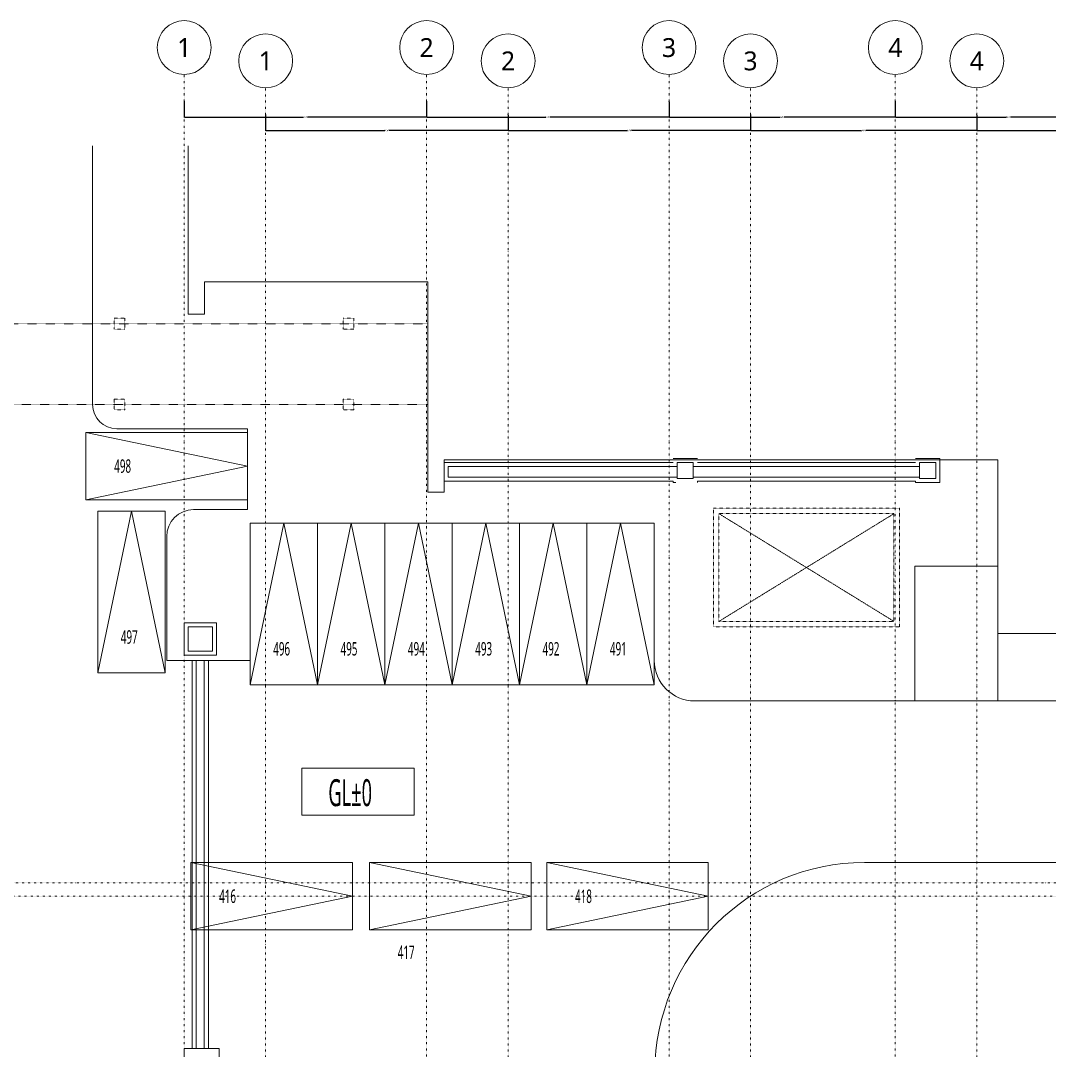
# Model space of a CAD drawing. Extents: x -168053 to 290600, y -560063 to 131745.
# Drawn here: x -9098 to 29096, y 93522 to 131745 of the extents above; entities that cross this region are included whole.
import ezdxf
from ezdxf.enums import TextEntityAlignment as Align

# ---------------------------------------------------------------- set-up
doc = ezdxf.new("R2010")
doc.units = 0
doc.header["$LTSCALE"] = 250
for name, pattern in [('H12PL1$0$DOTK1', [0.01, 0.005, -0.005]), ('H12PL1$0$DOTK2', [0.0166, 0.0083, -0.0083]), ('H12PL1$0$JJP_三點線', [0.9, 0.3, -0.15, 0, -0.15, 0, -0.15, 0, -0.15]), ('H12PL25$0$JJP_三點線', [0.9, 0.3, -0.15, 0, -0.15, 0, -0.15, 0, -0.15])]:
    doc.linetypes.add(name, pattern=pattern)
for name, color, linetype in [('H12PL1$0$A-DIM', 252, 'Continuous'), ('H12PL1$0$L10_14_LEVEL', 252, 'Continuous'), ('H12PL1$0$L10_14_PIPE-W', 252, 'Continuous'), ('H12PL1$0$L10_14_PKG', 252, 'Continuous'), ('H12PL1$0$L10_14_PKG-NN', 252, 'Continuous'), ('H12PL1$0$L10_14_SITE', 252, 'Continuous'), ('H12PL1$0$L10_14_STANTION', 252, 'Continuous'), ('H12PL1$0$L10_14_SUGATA2', 252, 'Continuous'), ('H12PL1$0$L10_14_SUGATAD', 252, 'Continuous'), ('H12PL1$0$L10_14_陰井', 252, 'Continuous'), ('H12PL1$0$L10_14_雨水排水経路図最新$0$桝', 252, 'Continuous'), ('H12PL1$0$S-GRID', 252, 'Continuous'), ('H12PL25$0$A-DIM', 252, 'Continuous'), ('H12PL25$0$S-GRID', 252, 'Continuous')]:
    doc.layers.add(name, color=color, linetype=linetype)
doc.styles.add('H12PL1$0$dim-txt', font='isocp.shx', dxfattribs={"width": 0.7, "bigfont": 'chineset.shx'})
doc.styles.add('H12PL1$0$Standard', font='', dxfattribs={"width": 0.8})
doc.styles.add('H12PL25$0$dim-txt', font='isocp.shx', dxfattribs={"width": 0.7, "bigfont": 'chineset.shx'})
doc.styles.add('H12PL25$0$Standard', font='', dxfattribs={"width": 0.8})
doc.styles.get('H12PL1$0$Standard').set_extended_font_data('Microsoft JhengHei')
doc.styles.get('H12PL25$0$Standard').set_extended_font_data('Microsoft JhengHei')
doc.dimstyles.new('H12PL1$0$ARCH-dim-200MM', dxfattribs={"dimscale": 200, "dimtxt": 0.3, "dimasz": 0.1, "dimexe": 0.1, "dimexo": 0.1, "dimgap": 0.05, "dimtad": 1, "dimdec": 0, "dimlfac": 10, "dimrnd": 0.5, "dimdsep": 46, "dimtxsty": 'H12PL1$0$dim-txt', "dimblk": 'H12PL1$0$_Dot', "dimcen": 2, "dimclrd": 256, "dimclre": 256, "dimclrt": 256, "dimadec": 0, "dimazin": 0, "dimtfac": 1, "dimtix": 1, "dimtmove": 2, "dimatfit": 3, "dimldrblk": 'H12PL1$0$_OBLIQUE', "dimfxl": 1, "dimtvp": 1, "dimtolj": 1, "dimarcsym": 0})
doc.dimstyles.new('H12PL25$0$ARCH-dim-200MM', dxfattribs={"dimscale": 200, "dimtxt": 0.3, "dimasz": 0.1, "dimexe": 0.1, "dimexo": 0.1, "dimgap": 0.05, "dimtad": 1, "dimdec": 0, "dimlfac": 10, "dimrnd": 0.5, "dimdsep": 46, "dimtxsty": 'H12PL25$0$dim-txt', "dimblk": 'H12PL25$0$_Dot', "dimcen": 2, "dimclrd": 256, "dimclre": 256, "dimclrt": 256, "dimadec": 0, "dimazin": 0, "dimtfac": 1, "dimtix": 1, "dimtmove": 2, "dimatfit": 3, "dimldrblk": 'H12PL25$0$_OBLIQUE', "dimfxl": 1, "dimtvp": 1, "dimtolj": 1, "dimarcsym": 0})

# ---------------------------------------------------------------- blocks, each defined once
blk = doc.blocks.new('*D113')
at = {"layer": 'DEFPOINTS', "color": 0, "linetype": 'Continuous', "transparency": 16777216}
for p in [(0, 128250), (9000, 128250), (9000, 127670)]:
    blk.add_point(p, dxfattribs=at)
at = {"layer": 'H12PL25$0$A-DIM', "linetype": 'Continuous', "lineweight": -2, "transparency": 16777216}
for p, q in [((0, 128230), (0, 127650)), ((9000, 128230), (9000, 127650)), ((20, 127670), (4422, 127670)), ((8980, 127670), (4578, 127670))]:
    blk.add_line(p, q, dxfattribs=at)
at = {"layer": 'H12PL25$0$A-DIM', "linetype": 'Continuous', "lineweight": 0, "transparency": 16777216, "insert": (4500, 127670), "char_height": 60, "attachment_point": 5, "style": 'H12PL25$0$dim-txt'}
blk.add_mtext('\\A1;90000', dxfattribs=at)
blk = doc.blocks.new('H12PL25$0$_Dot')
blk = doc.blocks.new('H12PL25$0$_OBLIQUE')
at = {"color": 0, "linetype": 'ByBlock', "lineweight": -2}
blk.add_line((-0.5, -0.5), (0.5, 0.5), dxfattribs=at)
blk = doc.blocks.new('*D114')
at = {"layer": 'DEFPOINTS', "color": 0, "linetype": 'Continuous', "transparency": 16777216}
for p in [(9000, 128250), (18000, 128250), (18000, 127670)]:
    blk.add_point(p, dxfattribs=at)
at = {"layer": 'H12PL25$0$A-DIM', "linetype": 'Continuous', "lineweight": -2, "transparency": 16777216}
for p, q in [((9000, 128230), (9000, 127650)), ((18000, 128230), (18000, 127650)), ((9020, 127670), (13422, 127670)), ((17980, 127670), (13578, 127670))]:
    blk.add_line(p, q, dxfattribs=at)
at = {"layer": 'H12PL25$0$A-DIM', "linetype": 'Continuous', "lineweight": 0, "transparency": 16777216, "insert": (13500, 127670), "char_height": 60, "attachment_point": 5, "style": 'H12PL25$0$dim-txt'}
blk.add_mtext('\\A1;90000', dxfattribs=at)
blk = doc.blocks.new('*D115')
at = {"layer": 'DEFPOINTS', "color": 0, "linetype": 'Continuous', "transparency": 16777216}
for p in [(18000, 128250), (26400, 128250), (26400, 127670)]:
    blk.add_point(p, dxfattribs=at)
at = {"layer": 'H12PL25$0$A-DIM', "linetype": 'Continuous', "lineweight": -2, "transparency": 16777216}
for p, q in [((18000, 128230), (18000, 127650)), ((26400, 128230), (26400, 127650)), ((18020, 127670), (22121, 127670)), ((26380, 127670), (22279, 127670))]:
    blk.add_line(p, q, dxfattribs=at)
at = {"layer": 'H12PL25$0$A-DIM', "linetype": 'Continuous', "lineweight": 0, "transparency": 16777216, "insert": (22200, 127670), "char_height": 60, "attachment_point": 5, "style": 'H12PL25$0$dim-txt'}
blk.add_mtext('\\A1;84000', dxfattribs=at)
blk = doc.blocks.new('*D116')
at = {"layer": 'DEFPOINTS', "color": 0, "linetype": 'Continuous', "transparency": 16777216}
for p in [(26400, 128250), (34800, 128250), (34800, 127670)]:
    blk.add_point(p, dxfattribs=at)
at = {"layer": 'H12PL25$0$A-DIM', "linetype": 'Continuous', "lineweight": -2, "transparency": 16777216}
for p, q in [((26400, 128230), (26400, 127650)), ((34800, 128230), (34800, 127650)), ((26420, 127670), (30521, 127670)), ((34780, 127670), (30679, 127670))]:
    blk.add_line(p, q, dxfattribs=at)
at = {"layer": 'H12PL25$0$A-DIM', "linetype": 'Continuous', "lineweight": 0, "transparency": 16777216, "insert": (30600, 127670), "char_height": 60, "attachment_point": 5, "style": 'H12PL25$0$dim-txt'}
blk.add_mtext('\\A1;84000', dxfattribs=at)
blk = doc.blocks.new('*D225')
at = {"layer": 'DEFPOINTS', "color": 0, "linetype": 'Continuous', "transparency": 16777216}
for p in [(0, 128250), (9000, 128250), (9000, 127670)]:
    blk.add_point(p, dxfattribs=at)
at = {"layer": 'H12PL1$0$A-DIM', "linetype": 'Continuous', "lineweight": -2, "transparency": 16777216}
for p, q in [((0, 128230), (0, 127650)), ((9000, 128230), (9000, 127650)), ((20, 127670), (4422, 127670)), ((8980, 127670), (4578, 127670))]:
    blk.add_line(p, q, dxfattribs=at)
at = {"layer": 'H12PL1$0$A-DIM', "linetype": 'Continuous', "lineweight": 0, "transparency": 16777216, "insert": (4500, 127670), "char_height": 60, "attachment_point": 5, "style": 'H12PL1$0$dim-txt'}
blk.add_mtext('\\A1;90000', dxfattribs=at)
blk = doc.blocks.new('H12PL1$0$_Dot')
blk = doc.blocks.new('H12PL1$0$_OBLIQUE')
at = {"color": 0, "linetype": 'ByBlock', "lineweight": -2}
blk.add_line((-0.5, -0.5), (0.5, 0.5), dxfattribs=at)
blk = doc.blocks.new('*D226')
at = {"layer": 'DEFPOINTS', "color": 0, "linetype": 'Continuous', "transparency": 16777216}
for p in [(9000, 128250), (18000, 128250), (18000, 127670)]:
    blk.add_point(p, dxfattribs=at)
at = {"layer": 'H12PL1$0$A-DIM', "linetype": 'Continuous', "lineweight": -2, "transparency": 16777216}
for p, q in [((9000, 128230), (9000, 127650)), ((18000, 128230), (18000, 127650)), ((9020, 127670), (13422, 127670)), ((17980, 127670), (13578, 127670))]:
    blk.add_line(p, q, dxfattribs=at)
at = {"layer": 'H12PL1$0$A-DIM', "linetype": 'Continuous', "lineweight": 0, "transparency": 16777216, "insert": (13500, 127670), "char_height": 60, "attachment_point": 5, "style": 'H12PL1$0$dim-txt'}
blk.add_mtext('\\A1;90000', dxfattribs=at)
blk = doc.blocks.new('*D227')
at = {"layer": 'DEFPOINTS', "color": 0, "linetype": 'Continuous', "transparency": 16777216}
for p in [(18000, 128250), (26400, 128250), (26400, 127670)]:
    blk.add_point(p, dxfattribs=at)
at = {"layer": 'H12PL1$0$A-DIM', "linetype": 'Continuous', "lineweight": -2, "transparency": 16777216}
for p, q in [((18000, 128230), (18000, 127650)), ((26400, 128230), (26400, 127650)), ((18020, 127670), (22121, 127670)), ((26380, 127670), (22279, 127670))]:
    blk.add_line(p, q, dxfattribs=at)
at = {"layer": 'H12PL1$0$A-DIM', "linetype": 'Continuous', "lineweight": 0, "transparency": 16777216, "insert": (22200, 127670), "char_height": 60, "attachment_point": 5, "style": 'H12PL1$0$dim-txt'}
blk.add_mtext('\\A1;84000', dxfattribs=at)
blk = doc.blocks.new('*D228')
at = {"layer": 'DEFPOINTS', "color": 0, "linetype": 'Continuous', "transparency": 16777216}
for p in [(26400, 128250), (34800, 128250), (34800, 127670)]:
    blk.add_point(p, dxfattribs=at)
at = {"layer": 'H12PL1$0$A-DIM', "linetype": 'Continuous', "lineweight": -2, "transparency": 16777216}
for p, q in [((26400, 128230), (26400, 127650)), ((34800, 128230), (34800, 127650)), ((26420, 127670), (30521, 127670)), ((34780, 127670), (30679, 127670))]:
    blk.add_line(p, q, dxfattribs=at)
at = {"layer": 'H12PL1$0$A-DIM', "linetype": 'Continuous', "lineweight": 0, "transparency": 16777216, "insert": (30600, 127670), "char_height": 60, "attachment_point": 5, "style": 'H12PL1$0$dim-txt'}
blk.add_mtext('\\A1;84000', dxfattribs=at)
blk = doc.blocks.new('H12PL25')
at = {"layer": 'H12PL25$0$S-GRID', "linetype": 'H12PL25$0$JJP_三點線', "lineweight": 0}
for p, q in [((0, 128250), (0, 129250)), ((9000, 128250), (9000, 129250)), ((18000, 128250), (18000, 129250)), ((26400, 128250), (26400, 129250)), ((0, 128250), (0, -28000)), ((9000, 128250), (9000, -28000)), ((18000, 128250), (18000, -28000)), ((26400, 128250), (26400, -28000)), ((-29000, 99250), (289600, 99250))]:
    blk.add_line(p, q, dxfattribs=at)
at = {"layer": 'H12PL25$0$S-GRID', "lineweight": 0}
for centre in [(0, 130250), (9000, 130250), (18000, 130250), (26400, 130250)]:
    blk.add_circle(centre, 1000, dxfattribs=at)
at = {"layer": 'H12PL25$0$S-GRID', "linetype": 'H12PL25$0$JJP_三點線', "lineweight": 0}
for p in [(0, 128250), (0, 128250), (9000, 128250), (9000, 128250), (18000, 128250), (18000, 128250), (26400, 128250), (26400, 128250)]:
    blk.add_point(p, dxfattribs=at)
at = {"layer": 'H12PL25$0$S-GRID', "style": 'H12PL25$0$Standard'}
for s, p in [('1', (0, 130602.36)), ('2', (9000, 130600)), ('3', (18000, 130600)), ('4', (26400, 130600))]:
    blk.add_text(s, height=700, dxfattribs=at).set_placement(p, align=Align.TOP_CENTER)
at = {"layer": 'H12PL25$0$A-DIM', "linetype": 'Continuous', "lineweight": 0}
for base, p1, p2, picture, middle in [((9000, 127670), (0, 128250), (9000, 128250), '*D113', (4500, 127670)), ((18000, 127670), (9000, 128250), (18000, 128250), '*D114', (13500, 127670)), ((26400, 127670), (18000, 128250), (26400, 128250), '*D115', (22200, 127670)), ((34800, 127670), (26400, 128250), (34800, 128250), '*D116', (30600, 127670))]:
    dim = blk.add_linear_dim(base=base, p1=p1, p2=p2, dimstyle='H12PL25$0$ARCH-dim-200MM', dxfattribs=at)
    dim.commit()
    dim.dimension.update_dxf_attribs({"geometry": picture, "text_midpoint": middle, "dimtype": 128})
blk = doc.blocks.new('H12PL1')
at = {"layer": 'H12PL1$0$L10_14_LEVEL', "lineweight": 0, "flags": 128}
blk.add_lwpolyline([(4369.13, 103497.83), (8531.31, 103497.83), (8531.31, 101762.06), (4369.13, 101762.06)], close=True, dxfattribs=at)
at = {"layer": 'H12PL1$0$L10_14_PIPE-W', "lineweight": 0}
for p, q in [((9650, 114850), (9650, 114150)), ((18150, 114850), (9650, 114850)), ((9800, 114700), (9800, 114300)), ((9800, 114700), (18300, 114700)), ((19050, 115000), (18150, 115000)), ((18900, 114850), (18300, 114850)), ((19050, 114850), (27150, 114850)), ((27900, 114850), (27300, 114850)), ((18300, 114300), (9800, 114300)), ((9650, 114150), (18150, 114150)), ((18150, 114150), (18150, 114100)), ((18150, 114100), (18250, 114100))]:
    blk.add_line(p, q, dxfattribs=at)
at = {"layer": 'H12PL1$0$L10_14_PIPE-W', "lineweight": 0, "flags": 128}
for points in [[(18300, 114850), (18300, 114250), (18900, 114250), (18900, 114850)], [(18900, 114700), (27300, 114700)], [(19050, 114100), (19050, 114150), (27150, 114150), (27150, 114100), (28050, 114100), (28050, 115000), (27150, 115000)], [(27300, 114850), (27300, 114250), (27900, 114250), (27900, 114850)], [(18900, 114300), (27300, 114300)]]:
    blk.add_lwpolyline(points, dxfattribs=at)
at = {"layer": 'H12PL1$0$L10_14_PKG', "lineweight": 0, "flags": 128}
for points in [[(-3650, 115966.87), (2350, 114716.87), (-3650, 113466.87)], [(-708.61, 107036.8), (-1958.61, 113036.8), (-3208.61, 107036.8)], [(4950, 106600), (3700, 112600), (2450, 106600)], [(7450, 106600), (6200, 112600), (4950, 106600)], [(9950, 106600), (8700, 112600), (7450, 106600)], [(12450, 106600), (11200, 112600), (9950, 106600)], [(14950, 106600), (13700, 112600), (12450, 106600)], [(17450, 106600), (16200, 112600), (14950, 106600)], [(245.48, 97498.09), (6245.48, 98748.09), (245.48, 99998.09)], [(6875.84, 97498.09), (12875.84, 98748.09), (6875.84, 99998.09)], [(13457.71, 97498.09), (19457.71, 98748.09), (13457.71, 99998.09)]]:
    blk.add_lwpolyline(points, dxfattribs=at)
for points in [[(-3650, 115966.87), (2350, 115966.87), (2350, 113466.87), (-3650, 113466.87)], [(-708.61, 107036.8), (-708.61, 113036.8), (-3208.61, 113036.8), (-3208.61, 107036.8)], [(4950, 106600), (4950, 112600), (2450, 112600), (2450, 106600)], [(7450, 106600), (7450, 112600), (4950, 112600), (4950, 106600)], [(9950, 106600), (9950, 112600), (7450, 112600), (7450, 106600)], [(12450, 106600), (12450, 112600), (9950, 112600), (9950, 106600)], [(14950, 106600), (14950, 112600), (12450, 112600), (12450, 106600)], [(17450, 106600), (17450, 112600), (14950, 112600), (14950, 106600)], [(245.48, 97498.09), (6245.48, 97498.09), (6245.48, 99998.09), (245.48, 99998.09)], [(6875.84, 97498.09), (12875.84, 97498.09), (12875.84, 99998.09), (6875.84, 99998.09)], [(13457.71, 97498.09), (19457.71, 97498.09), (19457.71, 99998.09), (13457.71, 99998.09)]]:
    blk.add_lwpolyline(points, close=True, dxfattribs=at)
at = {"layer": 'H12PL1$0$L10_14_SITE', "lineweight": 0}
for p, q in [((-3400, 126600), (-3400, 116999.99)), ((-3400, 126600), (-3400, 116999.99)), ((2350, 116100), (-2500, 116100)), ((2350, 116100), (2350, 113100)), ((2350, 113100), (350, 113100)), ((17450, 112600), (2450, 112600)), ((2450, 107500.37), (2450, 112600)), ((17450, 112600), (9450, 112600)), ((17450, 107500), (17450, 112600)), ((-650, 112100), (-650, 107500.37)), ((27130, 111000), (27130, 106000)), ((30200, 111000), (27130, 111000)), ((30200, 111000), (30200, 106000)), ((2450, 107500.37), (-650, 107500.37)), ((18950, 106000), (250600, 106000)), ((25250, 100000), (193700, 100000))]:
    blk.add_line(p, q, dxfattribs=at)
for centre, radius, start, end in [((-2500, 117000), 900, 180, 270), ((350, 112100), 1000, 90, 180), ((18950, 107500), 1500, 180, 270), ((25250, 92225), 7775, 90, 180)]:
    blk.add_arc(centre, radius, start, end, dxfattribs=at)
at = {"layer": 'H12PL1$0$L10_14_STANTION', "linetype": 'H12PL1$0$DOTK2', "lineweight": 0}
for p, q in [((9050, 120000), (-11900, 120000)), ((-11900, 117000), (9050, 117000))]:
    blk.add_line(p, q, dxfattribs=at)
at = {"layer": 'H12PL1$0$L10_14_STANTION', "linetype": 'H12PL1$0$DOTK1', "lineweight": 0, "flags": 128}
for points in [[(-2600, 120200), (-2200, 120200), (-2200, 119800), (-2600, 119800)], [(5900, 120200), (6300, 120200), (6300, 119800), (5900, 119800)], [(-2600, 117200), (-2200, 117200), (-2200, 116800), (-2600, 116800)], [(5900, 117200), (6300, 117200), (6300, 116800), (5900, 116800)]]:
    blk.add_lwpolyline(points, close=True, dxfattribs=at)
at = {"layer": 'H12PL1$0$L10_14_SUGATA2', "lineweight": 0, "flags": 128}
blk.add_lwpolyline([(84200, 114950), (34000, 114950), (34000, 108500), (30200, 108500), (30200, 114950), (9650, 114950), (9650, 113750), (9050, 113750), (9050, 121550), (750, 121550), (750, 120350), (150, 120350), (150, 126600)], dxfattribs=at)
at = {"layer": 'H12PL1$0$L10_14_SUGATAD', "linetype": 'H12PL1$0$DOTK1', "lineweight": 0}
for p, q in [((19850, 112950), (26350, 108950)), ((19850, 108950), (26350, 112950))]:
    blk.add_line(p, q, dxfattribs=at)
at = {"layer": 'H12PL1$0$L10_14_SUGATAD', "linetype": 'H12PL1$0$DOTK1', "lineweight": 0, "flags": 128}
for points in [[(19650, 113150), (26550, 113150), (26550, 108750), (19650, 108750)], [(19850, 112950), (26350, 112950), (26350, 108950), (19850, 108950)]]:
    blk.add_lwpolyline(points, close=True, dxfattribs=at)
at = {"layer": 'H12PL1$0$L10_14_陰井', "lineweight": 0}
for p, q in [((297.37, 107500.37), (297.37, 93102.05)), ((447.37, 107500.37), (447.37, 93102.05)), ((747.37, 107500.37), (747.37, 93102.05)), ((897.37, 107500.37), (897.37, 93102.05))]:
    blk.add_line(p, q, dxfattribs=at)
at = {"layer": 'H12PL1$0$L10_14_陰井', "lineweight": 0, "flags": 128}
blk.add_lwpolyline([(0.01, 91802.05), (1300.01, 91802.05), (1300.01, 93102.05), (0.01, 93102.05)], close=True, dxfattribs=at)
at = {"layer": 'H12PL1$0$L10_14_雨水排水経路図最新$0$桝', "lineweight": 0, "flags": 128}
for points in [[(0, 107700), (1200, 107700), (1200, 108900), (0, 108900)], [(150, 107850), (1050, 107850), (1050, 108750), (150, 108750)]]:
    blk.add_lwpolyline(points, close=True, dxfattribs=at)
at = {"layer": 'H12PL1$0$S-GRID', "linetype": 'H12PL1$0$JJP_三點線', "lineweight": 0}
for p, q in [((0, 128250), (0, 129250)), ((9000, 128250), (9000, 129250)), ((18000, 128250), (18000, 129250)), ((26400, 128250), (26400, 129250)), ((0, 128250), (0, -28000)), ((9000, 128250), (9000, -28000)), ((18000, 128250), (18000, -28000)), ((26400, 128250), (26400, -28000)), ((-29000, 99250), (289600, 99250))]:
    blk.add_line(p, q, dxfattribs=at)
at = {"layer": 'H12PL1$0$S-GRID', "lineweight": 0}
for centre in [(0, 130250), (9000, 130250), (18000, 130250), (26400, 130250)]:
    blk.add_circle(centre, 1000, dxfattribs=at)
at = {"layer": 'H12PL1$0$S-GRID', "linetype": 'H12PL1$0$JJP_三點線', "lineweight": 0}
for p in [(0, 128250), (0, 128250), (9000, 128250), (9000, 128250), (18000, 128250), (18000, 128250), (26400, 128250), (26400, 128250)]:
    blk.add_point(p, dxfattribs=at)
at = {"layer": 'H12PL1$0$L10_14_LEVEL', "linetype": 'Continuous', "lineweight": 0, "insert": (5350.3, 102586.21), "char_height": 1000, "attachment_point": 4, "style": 'H12PL1$0$Standard'}
blk.add_mtext('\\A1;{\\W0.52;GL±0}', dxfattribs=at)
at = {"layer": 'H12PL1$0$L10_14_PKG-NN', "linetype": 'Continuous', "lineweight": 0, "char_height": 500, "attachment_point": 4, "style": 'H12PL1$0$Standard'}
for s, insert in [('\\A1;{\\W0.56;498}', (-2597.75, 114712.76)), ('\\A1;{\\W0.56;497}', (-2353.63, 108367.76)), ('\\A1;{\\W0.56;496}', (3304.97, 107930.97)), ('\\A1;{\\W0.56;495}', (5804.97, 107930.97)), ('\\A1;{\\W0.56;494}', (8304.97, 107930.97)), ('\\A1;{\\W0.56;493}', (10804.97, 107930.97)), ('\\A1;{\\W0.56;492}', (13304.97, 107930.97)), ('\\A1;{\\W0.56;491}', (15804.97, 107931.81)), ('\\A1;{\\W0.56;416}', (1297.73, 98744.82)), ('\\A1;{\\W0.56;418}', (14509.96, 98744.82)), ('\\A1;{\\W0.56;417}', (7928.09, 96669.27))]:
    blk.add_mtext(s, dxfattribs=dict(at, insert=insert))
at = {"layer": 'H12PL1$0$S-GRID', "style": 'H12PL1$0$Standard'}
for s, p in [('1', (0, 130602.36)), ('2', (9000, 130600)), ('3', (18000, 130600)), ('4', (26400, 130600))]:
    blk.add_text(s, height=700, dxfattribs=at).set_placement(p, align=Align.TOP_CENTER)
at = {"layer": 'H12PL1$0$A-DIM', "linetype": 'Continuous', "lineweight": 0}
for base, p1, p2, picture, middle in [((9000, 127670), (0, 128250), (9000, 128250), '*D225', (4500, 127670)), ((18000, 127670), (9000, 128250), (18000, 128250), '*D226', (13500, 127670)), ((26400, 127670), (18000, 128250), (26400, 128250), '*D227', (22200, 127670)), ((34800, 127670), (26400, 128250), (34800, 128250), '*D228', (30600, 127670))]:
    dim = blk.add_linear_dim(base=base, p1=p1, p2=p2, dimstyle='H12PL1$0$ARCH-dim-200MM', dxfattribs=at)
    dim.commit()
    dim.dimension.update_dxf_attribs({"geometry": picture, "text_midpoint": middle, "dimtype": 128})

msp = doc.modelspace()

# ---------------------------------------------------------------- block references
msp.add_blockref('H12PL25', (0, 0))

# ---------------------------------------------------------------- next in the draw order: block references
msp.add_blockref('H12PL1', (-3024, 495))

doc.saveas('drawing.dxf')
